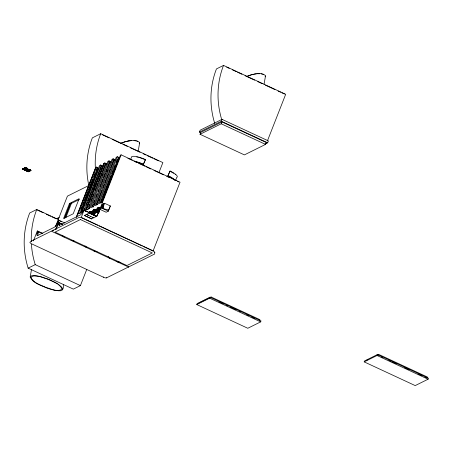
<?xml version="1.0" encoding="UTF-8"?>
<svg xmlns="http://www.w3.org/2000/svg" width="451" height="451" viewBox="0 0 451 451"><rect width="100%" height="100%" fill="white"/><g stroke="black" fill="none" stroke-linecap="round" stroke-linejoin="round"><path stroke-width="0.68" d="M102.749 207.184L103.025 207.054L102.524 208.407L101.255 207.787L102.518 204.393L104.643 203.339M93.949 217.889L86.282 214.4L87.336 214.817M99.767 208.103C97.85 204.427 94.056 215.037 93.983 215.488M31.514 269.365L30.2 276.97C32.827 283.267 41.024 285.257 46.763 287.98C50.563 289.322 54.486 290.495 58.534 290.76C62.802 291.34 63.653 288.803 63.557 284.53M62.728 289.35L61.849 287.281L58.162 284.186M91.75 219.017L84.382 215.403L91.553 218.848L93.239 217.94M98.279 212.697L95.573 211.44L98.769 213.069L95.516 211.575L93.87 215.11C97.952 209.123 94 207.263 91.615 213.007M138.186 151.22L139.613 142.961A16.687 3.433 8.9 0 0 139.421 142.274C136.444 139.709 131.906 140.329 128.338 141.022M264.049 84.348L265.476 76.084A16.687 3.433 8.9 0 0 265.284 75.396C262.296 72.836 257.78 73.451 254.201 74.144M153.081 250.981L180.034 182.215L121.122 154.84L97.095 216.142L84.111 210.104L83.26 211.141A6.297 1.398 -65.1 0 1 80.543 214.839L59.526 225.274A6.297 1.398 -65.1 0 1 58.985 223.177L59.002 222.574L56.014 229.61M59.791 225.647A6.297 1.398 -65.1 0 1 59.662 223.493L59.65 222.89M30.2 276.97L31.22 275.899L33.12 275.555L40.195 276.508L49.221 279.53L57.39 283.685M99.586 209.055L96.903 215.973M64.814 222.952L59.126 220.308L58.173 221.373A6.297 1.398 -65.1 0 1 54.334 227.242L37.602 235.54A6.297 1.398 -65.1 0 1 37.377 232.271L37.636 230.985L37.241 231.16L33.43 240.885M37.861 235.693A6.297 1.398 -65.1 0 1 38.307 232.705L38.561 231.419L37.754 233.319M99.502 207.962C99.13 209.01 101.441 207.697 101.582 206.891M91.119 213.515C92.41 211.322 89.946 210.651 89.005 212.663M76.416 217.331L95.736 167.428L96.458 167.067L97.625 167.609L79.748 213.227M85.402 211.468L104.068 163.296M22.55 169.04L25.126 167.687L30.984 170.517L28.441 171.78L22.55 169.04L25.126 167.687M22.668 169.17L25.166 167.857L22.668 169.17L28.097 171.69L30.555 170.472L30.189 170.653L24.799 168.037M23.086 168.962L24.935 169.711M23.926 168.55L25.769 169.294M29.805 170.766L24.331 168.268M26.846 168.527C27.455 168.2 26.338 168.522 25.679 168.234M28.188 171.318A1.156 0.299 21.4 0 1 27.009 170.985L27.207 170.546M28.097 171.69L29.76 170.794M28.441 171.78L31.018 170.422M28.92 171.205L23.458 168.781L25.352 169.503M30.144 170.247L29.49 169.756L29.687 169.317A1.156 0.299 21.4 0 1 30.352 169.971L30.183 170.393M29.49 169.756C29.467 168.877 30.882 169.892 30.093 170.348M55.479 226.605L67.419 196.129L88.678 185.586M55.563 229.384L59.126 220.308M69.471 203.469L63.557 218.56L73.209 213.774L79.122 198.682L69.471 203.469L70.395 203.903L79.444 199.415M64.797 217.534L70.311 203.457M64.741 218.335L70.395 203.903M65.976 217.326L71.743 202.606M76.309 216.993L95.736 167.428M96.458 167.067L78.068 213.988L81.129 212.472L99.519 165.551L100.641 164.993L101.808 165.534L83.931 211.153M80.876 209.518L82.155 206.259M82.663 204.957L83.942 201.698M84.45 200.396L88.03 191.269M88.537 189.967L92.878 178.889M93.645 176.933L95.178 173.026M95.945 171.07L96.965 168.46M80.752 213.312L98.374 168.347L97.219 167.811L97.625 167.609M100.641 164.993L82.251 211.914L83.474 211.31M84.038 210.048L84.805 208.097M85.825 205.487L87.105 202.228M87.612 200.926L88.892 197.668M89.399 196.365L91.187 191.805M91.7 190.502L92.974 187.244M93.487 185.936L97.061 176.815M97.574 175.512L101.402 165.737L101.808 165.534M81.157 217.653L84.111 210.104M88.96 200.317L89.467 199.015M93.047 189.894L93.554 188.591M94.834 185.333L95.341 184.025M97.128 179.464L97.641 178.162M98.916 174.903L99.429 173.601M85.194 210.589L103.696 163.476L104.824 162.918L105.991 163.459L87.855 209.732M104.824 162.918L86.434 209.839L89.461 208.339M88.734 206.671L89.755 204.066M90.775 201.462L92.049 198.203M92.562 196.895L93.842 193.637M94.862 191.032L96.136 187.774M96.649 186.472L97.923 183.213M98.436 181.911L102.011 172.784M102.524 171.481L105.585 163.662L105.991 163.459M86.575 214.315L88.543 215.375L88.255 215.206M89.022 208.689L89.529 207.387M102.044 175.456L102.557 174.148M89.377 208.514L107.845 161.419L109.007 160.844L110.174 161.385L92.297 207.003M109.007 160.844L90.617 207.764L93.645 206.27M89.202 213.013L96.373 216.457L89.202 213.013L84.348 215.499M92.151 206.552L92.917 204.596M93.678 202.646L94.704 200.035M95.725 197.431L96.999 194.172M98.025 191.562L98.786 189.612M99.812 187.002L101.086 183.743M101.599 182.441L102.873 179.182M103.386 177.88L105.173 173.319M105.686 172.011L106.96 168.753M107.473 167.451L109.514 162.242M93.971 204.658L94.479 203.356M106.994 171.425L107.507 170.123M93.306 207.088L112.028 159.35L113.156 158.786L114.323 159.333L96.446 204.946M113.156 158.786L94.766 205.707L97.828 204.196M90.843 216.221L90.442 216.339M96.334 204.478L101.949 190.142M102.715 188.185L104.249 184.279M104.762 182.971L106.036 179.712M106.549 178.41L108.336 173.849M108.843 172.547L110.123 169.288M110.636 167.986L113.697 160.161M98.921 200.627L99.429 199.325M97.743 204.365L116.211 157.275L117.339 156.717L118.506 157.258L100.629 202.871M93.148 217.405L92.759 217.416M117.339 156.717L98.949 203.632L102.011 202.121L120.394 155.2L121.122 154.84M100.736 201.772L102.011 198.513M102.524 197.205L110.952 175.704M111.718 173.748L113.252 169.835M113.759 168.533L115.039 165.275M116.059 162.67L117.333 159.412M101.001 207.922L102.394 204.365L104.581 203.283L110.382 205.972L108.347 211.164L106.16 212.246L98.972 208.903C98.859 207.353 100.742 208.689 101.492 206.846M99.13 208.836L99.502 207.894M103.871 196.602L104.378 195.294M107.952 186.173L108.465 184.871M112.04 175.749L112.553 174.441M101.892 202.307L119.256 157.991L118.1 157.455L118.506 157.258M98.972 208.903L101.159 207.821L101.565 206.784L102.958 207.432L101.565 206.784M102.005 206.609C106.419 204.348 99.243 208.858 102.597 205.098L103.657 204.664L102.597 205.098M101.96 206.874L102.732 204.968M102.828 205.013L102.033 206.761M102.146 206.958L102.698 204.985M102.975 206.13L103.561 204.619M103.053 206.327L103.527 205.058M103.623 205.098L103.059 206.254M102.614 208.447L104.581 203.283M110.253 205.949L108.629 210.098L102.524 208.407M58.326 219.513L36.762 209.489L29.687 213.002A81.468 76.546 63.6 0 0 27.556 266.146L28.148 268.136L73.327 289.13L80.402 285.618L86.744 269.439M130.576 159.553L131.731 156.604A11.54 3.005 21.4 0 1 145.476 159.586L143.305 164.463A10.491 2.734 21.4 0 0 135.345 161.791M143.305 164.463L145.476 159.586M159.073 172.293L162.879 162.585L100.725 133.705L92.359 137.854A81.468 76.546 63.6 0 0 88.616 184.476M173.274 179.182A10.491 2.734 21.4 0 0 167.89 175.89L170.061 171.014A11.54 3.005 21.4 0 1 177.04 177.299M167.89 175.89L170.061 171.014M175.569 180.456L176.724 177.508M200.684 132.69L199.41 132.104L200.154 130.215L222.033 119.363L268.413 140.915L267.674 142.804L265.177 144.044M200.047 134.285L200.785 132.402L221.96 121.9L266.304 142.505L265.56 144.393L244.391 154.89L200.047 134.285L221.221 123.788L221.96 121.9M199.41 132.104L221.294 121.251L222.033 119.363M196.771 304.555L197.138 303.613L210.008 297.226L261.033 320.937L260.661 321.879L247.791 328.266L196.771 304.555L209.642 298.173L210.008 297.226M267.426 140.887L285.686 94.287L223.533 65.406L216.452 68.918A81.468 76.546 63.6 0 0 214.326 122.063L214.721 123.388M210.735 297.936L211.107 296.995L259.9 319.669L259.534 320.61M364.188 361.882L364.555 360.941L377.425 354.559L428.45 378.265L428.078 379.212L415.208 385.594L364.188 361.882L377.059 355.501L377.425 354.559M378.152 355.27L378.524 354.323L427.322 376.997L426.95 377.944M93.988 215.031L95.516 211.575L98.301 212.866L95.516 211.575L93.904 215.2M30.437 241.629L29.862 242.548L30.933 243.501M128.552 266.744A2.097 1.973 63.6 0 1 128.473 266.998L128.411 267.031A2.097 1.973 63.6 0 0 128.49 266.778M84.568 210.527L95.02 215.398M27.009 170.985L27.291 171.076M110.174 161.385L109.768 161.588L110.923 162.123M114.323 159.333L113.956 159.513L115.106 160.049M30.944 241.285L79.072 217.416L80.661 217.258M102.044 207.499L102.997 207.032M94.338 217.467L96.413 216.362M28.148 268.136L35.229 264.63L80.402 285.618M31.508 243.794L103.403 277.202A2.621 0.682 21.4 0 0 106.532 277.878L154.665 254.009L154.794 252.363M199.009 302.993L211.107 296.995M367.029 360.022L368.242 359.424M376.709 355.225L378.524 354.323M246.973 76.32L247.283 76.191M121.11 143.192L122.277 142.736M56.482 218.673L58.027 218.064M247.041 76.309L248.14 75.858M121.178 143.187L122.655 142.589M56.55 218.662L59.25 217.636M248.14 75.886L248.518 75.712M248.281 75.83L251.585 74.714M122.418 142.702L123.439 142.313M249.245 75.486L252.701 74.415M123.382 142.364L124.589 141.93M123.647 142.274L125.079 141.772M124.848 141.885L126.263 141.434M125.564 141.682L127.926 141.039M251.895 74.674L253.287 74.274M126.63 141.4L128.569 140.909M253.062 74.387L254.854 73.958M128.687 140.96L131.607 140.605M255.317 73.958L256.41 73.817M257.391 73.733L259.861 73.727M28.176 171.267L27.5 171.149M133.998 140.605L136.371 140.971M261.377 73.908L262.443 74.156M74.528 241.189L71.021 240.394L64.251 237.249L62.486 235.591M96.999 251.63L93.526 250.818L71.275 240.451M119.966 262.302L116.719 261.597L93.65 250.846M117.192 261.755L120.191 262.409M137.081 141.191L137.521 141.377M263.034 74.353L263.75 74.68M27.009 168.105L25.668 167.789A1.156 0.299 21.4 0 1 27.043 168.088M226.673 67.176L229.215 68.355M232.389 69.832L236.194 71.602M237.468 72.188L241.911 74.257M245.085 75.729L254.606 80.154M257.775 81.631L262.223 83.694M265.397 85.171L274.913 89.591M278.087 91.068L280.629 92.246M281.898 92.838L284.434 94.017M221.294 121.251L267.674 142.804M221.221 123.788L265.56 144.393M102.602 134.883L108.945 137.831M112.119 139.308L121.64 143.734M122.914 144.32L127.357 146.389M130.531 147.86L140.052 152.286M143.221 153.763L145.763 154.941M147.032 155.533L152.742 158.183M154.016 158.775L158.459 160.838M127.864 158.284L132.323 160.353M135.503 161.83L137.414 162.721M138.688 163.313L145.053 166.267M146.321 166.859L150.781 168.928M153.96 170.41L163.51 174.847M166.69 176.324L169.238 177.508M174.328 179.876L176.24 180.761M177.514 181.353L178.782 181.945M113.596 159.688L114.751 160.223M105.585 163.662L106.74 164.198M101.402 165.737L102.557 166.272M25.093 167.783L30.984 170.517M25.132 167.947L30.555 170.472M24.749 168.065L27.815 169.441M24.935 168.55L26.186 169.086M25.121 169.04L23.914 168.477L29.349 171.07M27.765 170.625L28.932 171.279L23.497 168.685M27.348 170.828L28.554 171.391L23.074 168.894L28.514 171.487M22.589 168.95L28.481 171.684M101.159 207.821L108.347 211.164M98.927 207.223L100.099 207.697M98.842 207.257L99.925 207.759M98.746 207.297L99.829 207.804M98.651 207.353L99.733 207.855M98.549 207.409L99.632 207.911M98.448 207.477L100.071 208.232M98.346 207.55L99.429 208.052M98.239 207.635L99.321 208.136M98.132 207.719L99.214 208.227M98.019 207.815L99.643 208.571M97.906 207.922L99.53 208.678M97.794 208.029L99.417 208.785M97.681 208.148L100.432 209.444M97.568 208.266L99.192 209.022M97.455 208.396L99.62 209.405M97.337 208.531L99.502 209.535M97.224 208.666L99.389 209.676M97.112 208.807L99.276 209.816M96.999 208.96L99.705 210.217M96.886 209.112L99.592 210.369M96.773 209.264L99.479 210.521M96.666 209.422L99.372 210.679M96.559 209.585L99.265 210.843M96.452 209.749L99.158 211.006M94.913 209.253L96.074 209.743M96.351 209.912L99.057 211.175M94.744 209.298L95.916 209.771M94.659 209.332L95.742 209.833M96.249 210.081L98.955 211.339M94.563 209.371L95.646 209.878M94.468 209.427L96.091 210.177M96.153 210.251L98.859 211.508M94.366 209.484L95.99 210.239M94.265 209.552L95.888 210.307M96.057 210.425L98.763 211.682M94.163 209.625L95.787 210.38M94.056 209.709L95.68 210.459M95.967 210.594L99.214 212.105M93.949 209.794L95.573 210.549M95.877 210.764L99.13 212.274M93.836 209.89L96.001 210.899M95.798 210.933L98.504 212.195M93.723 209.997L95.888 211M93.611 210.104L98.425 212.365M93.498 210.222L98.346 212.534M93.385 210.341L95.55 211.35M93.272 210.47L95.437 211.48M93.154 210.606L95.319 211.609M93.041 210.741L95.206 211.75M92.929 210.882L95.635 212.145M92.816 211.034L95.522 212.291M92.703 211.186L95.409 212.444M92.59 211.339L95.296 212.596M92.483 211.496L95.189 212.754M92.376 211.66L95.082 212.917M92.269 211.823L94.975 213.081M90.809 211.316L92.038 211.823M90.651 211.344L91.812 211.829M92.167 211.987L94.873 213.25M90.561 211.372L91.649 211.874M90.397 211.44L94.772 213.413M90.318 211.485L91.942 212.235M90.217 211.542L91.846 212.297M91.97 212.325L94.676 213.582M90.115 211.609L91.739 212.365M90.014 211.682L91.638 212.438M91.874 212.5L94.58 213.757M89.907 211.767L91.53 212.517M91.784 212.669L94.49 213.926M89.8 211.852L91.965 212.861M89.687 211.947L94.406 214.095M89.574 212.055L94.321 214.27M89.461 212.162L91.626 213.171M89.349 212.28L91.514 213.284M89.236 212.398L91.401 213.408M89.664 212.782L91.288 213.532M381.32 356.741L382.589 357.327M388.925 360.276L390.831 361.155M392.094 361.747L396.53 363.805M404.772 367.633L409.209 369.696M418.077 373.817L421.882 375.587M425.051 377.059L426.319 377.645M81.535 217.557L153.34 250.925M81.124 217.574L97.709 225.286M98.989 225.878L142.364 246.032M143.638 246.624L153.205 251.072M377.059 355.501L428.078 379.212M37.371 210.081L43.082 212.737M46.256 214.214L50.698 216.277M51.966 216.869L55.777 218.634M59.729 220.9L61.584 221.762M58.946 222.585L62.712 224.327M58.726 222.698L62.435 224.418M59.036 222.974L59.712 223.29M218.977 301.764L223.414 303.827M226.582 305.299L227.845 305.885M230.382 307.063L236.087 309.719M239.255 311.19L240.524 311.776M246.86 314.725L248.76 315.604M251.929 317.076L254.465 318.254M209.642 298.173L260.661 321.879M64.132 237.13L51.904 231.448A2.097 1.973 63.6 0 1 53.866 230.247M116.843 261.625L128.473 266.998M37.563 231.002L42.822 233.443M37.241 231.16L42.304 233.511M37.585 231.656L38.51 232.09M153.892 251.235L154.84 252.487M108.37 256.912L109.948 258.451M108.15 256.811L109.604 258.226M85.183 246.139L86.755 247.672M84.957 246.032L86.412 247.452M23.813 169.367L24.128 169.604A1.156 0.299 21.4 0 1 23.723 169.35M221.791 119.853L221.407 118.551A81.468 76.546 63.6 0 1 223.533 65.406M35.229 264.63L34.637 262.634A81.468 76.546 63.6 0 1 31.407 243.968M139.613 142.961A16.625 3.574 10.8 0 1 139.207 143.576M95.37 168.178A81.468 76.546 63.6 0 1 100.725 133.705M133.913 161.193A11.54 3.005 21.4 0 1 143.627 164.305M136.754 156.987A10.491 2.734 21.4 0 1 137.651 157.168M138.598 157.393A10.491 2.734 21.4 0 1 139.584 157.658M140.086 157.805A10.491 2.734 21.4 0 1 141.101 158.132M141.614 158.312A10.491 2.734 21.4 0 1 142.133 158.493M142.646 158.69A10.491 2.734 21.4 0 1 143.153 158.887M143.666 159.096A10.491 2.734 21.4 0 1 144.664 159.524M170.219 171.403A10.491 2.734 21.4 0 1 170.692 171.634M171.149 171.865A10.491 2.734 21.4 0 1 171.6 172.102M172.028 172.344A10.491 2.734 21.4 0 1 173.601 173.302M175.118 174.469A10.491 2.734 21.4 0 1 175.354 174.689M173.505 179.402A10.491 2.734 21.4 0 1 173.72 179.622M168.212 175.727A11.54 3.005 21.4 0 1 174.83 180.067M175.157 180.507A11.54 3.005 21.4 0 1 175.281 180.716M25.544 168.2A1.156 0.299 21.4 0 1 26.874 168.516M29.518 169.745A1.156 0.299 21.4 0 1 30.234 170.258M106.611 277.624A2.097 1.973 63.6 0 1 106.532 277.878M103.403 277.202A2.097 0.468 -65.1 0 1 103.51 276.953M265.273 76.507A16.625 3.574 10.8 0 1 265.07 76.698M265.476 76.089A16.625 3.574 10.8 0 1 265.408 76.304M31.305 241.747A81.468 76.546 63.6 0 1 36.762 209.489M30.922 277.247C33.205 282.997 40.624 284.857 45.771 287.4C50.636 288.561 57.627 292.626 62.001 289.074C59.724 283.324 52.299 281.463 47.158 278.915C42.293 277.76 35.302 273.695 30.922 277.247M80.413 219.536L55.028 232.13L126.928 265.538L152.308 252.949L80.413 219.536"/></g></svg>
